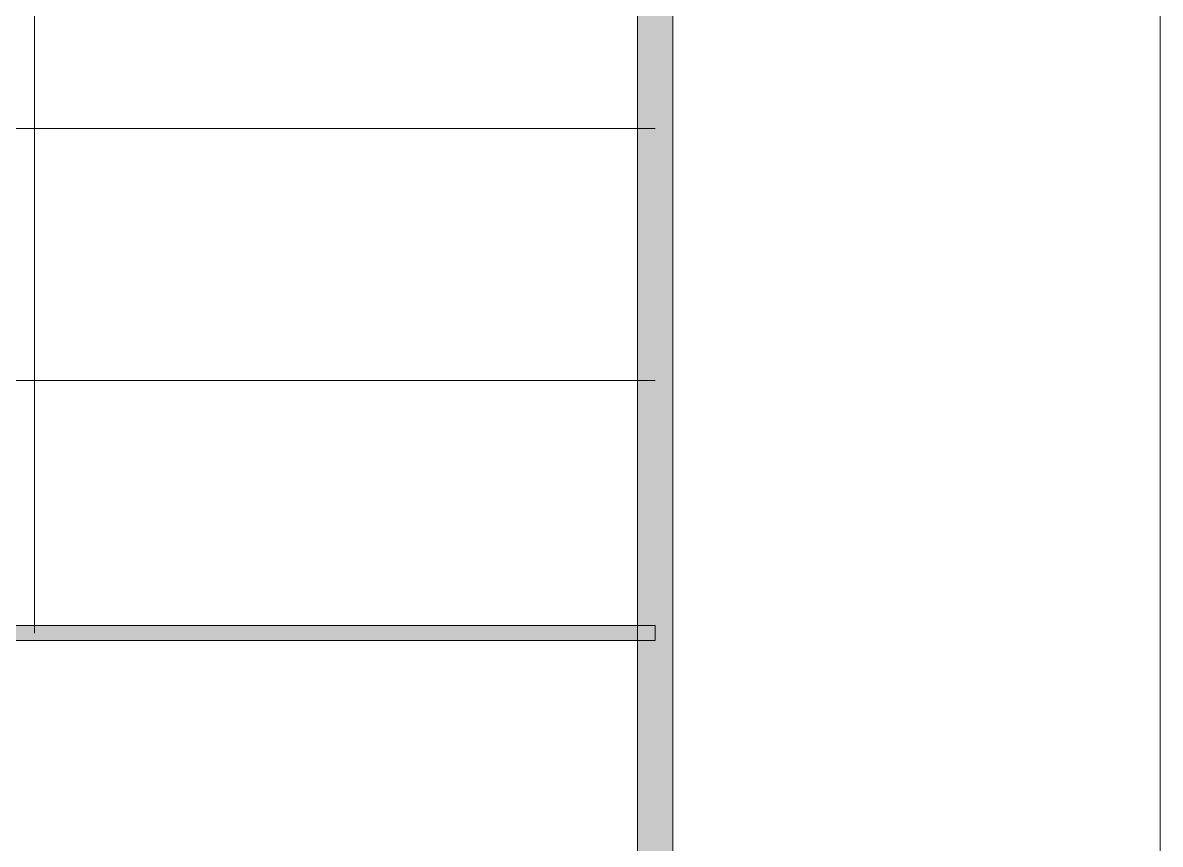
# Model space of a CAD drawing. Header units: millimetres. Extents: x 0 to 586, y 0 to 414.
# Drawn here: x 563.43 to 585.63, y 74.78 to 90.82 of the extents above; entities that cross this region are included whole.
import ezdxf

# ---------------------------------------------------------------- set-up
doc = ezdxf.new("R2010")
doc.units = ezdxf.units.MM

msp = doc.modelspace()

# ---------------------------------------------------------------- hatches: boundary and pattern name
h = msp.add_hatch(color=0)
h.dxf.hatch_style = 2
h.paths.add_polyline_path([(576.117861, 9.514417), (575.429944, 10.205861), (575.429944, 403.877639), (576.117861, 404.569083)])
h = msp.add_hatch(color=0)
h.dxf.hatch_style = 2
h.paths.add_polyline_path([(573.200389, 89.894833), (573.200389, 90.141778)])
h = msp.add_hatch(color=0)
h.dxf.hatch_style = 2
h.paths.add_polyline_path([(567.940472, 89.813694), (567.940472, 89.930111)])
h = msp.add_hatch(color=0)
h.dxf.hatch_style = 2
h.paths.add_polyline_path([(567.947528, 89.806639), (567.947528, 89.923056)])
h = msp.add_hatch(color=0)
h.dxf.hatch_style = 2
h.paths.add_polyline_path([(573.260361, 89.418583), (573.260361, 90.057111)])
h = msp.add_hatch(color=0)
h.dxf.hatch_style = 2
h.paths.add_polyline_path([(573.270944, 88.776528), (573.270944, 90.043)])
h = msp.add_hatch(color=0)
h.dxf.hatch_style = 2
h.paths.add_polyline_path([(573.270944, 88.769472), (573.270944, 90.039472)])
h = msp.add_hatch(color=0)
h.dxf.hatch_style = 2
h.paths.add_polyline_path([(573.274472, 88.663639), (573.274472, 90.032417)])
h = msp.add_hatch(color=0)
h.dxf.hatch_style = 2
h.paths.add_polyline_path([(573.281528, 88.540167), (573.281528, 90.025361)])
h = msp.add_hatch(color=0)
h.dxf.hatch_style = 2
h.paths.add_polyline_path([(573.292111, 88.324972), (573.292111, 90.01125)])
h = msp.add_hatch(color=0)
h.dxf.hatch_style = 2
h.paths.add_polyline_path([(568.03925, 89.75725), (568.03925, 89.88425)])
h = msp.add_hatch(color=0)
h.dxf.hatch_style = 2
h.paths.add_polyline_path([(568.042778, 89.753722), (568.042778, 89.880722)])
h = msp.add_hatch(color=0)
h.dxf.hatch_style = 2
h.paths.add_polyline_path([(568.10275, 89.721972), (568.10275, 89.831333)])
h = msp.add_hatch(color=0)
h.dxf.hatch_style = 2
h.paths.add_polyline_path([(568.106278, 89.718444), (568.106278, 89.827806)])
h = msp.add_hatch(color=0)
h.dxf.hatch_style = 2
h.paths.add_polyline_path([(568.106278, 89.718444), (568.106278, 89.827806)])
h = msp.add_hatch(color=0)
h.dxf.hatch_style = 2
h.paths.add_polyline_path([(568.109806, 89.714917), (568.109806, 89.824278)])
h = msp.add_hatch(color=0)
h.dxf.hatch_style = 2
h.paths.add_polyline_path([(573.334444, 87.884), (573.334444, 89.789)])
h = msp.add_hatch(color=0)
h.dxf.hatch_style = 2
h.paths.add_polyline_path([(568.282667, 89.478556), (568.282667, 89.669056)])
h = msp.add_hatch(color=0)
h.dxf.hatch_style = 2
h.paths.add_polyline_path([(568.289722, 89.4715), (568.289722, 89.662)])
h = msp.add_hatch(color=0)
h.dxf.hatch_style = 2
h.paths.add_polyline_path([(570.730944, 89.210444), (570.730944, 89.390361)])
h = msp.add_hatch(color=0)
h.dxf.hatch_style = 2
h.paths.add_polyline_path([(572.290222, 88.938806), (572.290222, 89.101083)])
h = msp.add_hatch(color=0)
h.dxf.hatch_style = 2
h.paths.add_polyline_path([(571.355361, 88.794167), (571.355361, 88.988194)])
h = msp.add_hatch(color=0)
h.dxf.hatch_style = 2
h.paths.add_polyline_path([(572.396056, 88.776528), (572.396056, 88.988194)])
h = msp.add_hatch(color=0)
h.dxf.hatch_style = 2
h.paths.add_polyline_path([(572.4525, 88.610722), (572.4525, 88.882361)])
h = msp.add_hatch(color=0)
h.dxf.hatch_style = 2
h.paths.add_polyline_path([(572.456028, 88.603667), (572.456028, 88.882361)])
h = msp.add_hatch(color=0)
h.dxf.hatch_style = 2
h.paths.add_polyline_path([(573.369722, 87.390111), (573.369722, 89.019944)])
h = msp.add_hatch(color=0)
h.dxf.hatch_style = 2
h.paths.add_polyline_path([(568.282667, 88.490778), (568.282667, 88.744778)])
h = msp.add_hatch(color=0)
h.dxf.hatch_style = 2
h.paths.add_polyline_path([(572.533639, 88.187389), (572.533639, 88.74125)])
h = msp.add_hatch(color=0)
h.dxf.hatch_style = 2
h.paths.add_polyline_path([(572.533639, 88.190917), (572.533639, 88.737722)])
h = msp.add_hatch(color=0)
h.dxf.hatch_style = 2
h.paths.add_polyline_path([(573.369722, 87.390111), (573.369722, 88.646)])
h = msp.add_hatch(color=0)
h.dxf.hatch_style = 2
h.paths.add_polyline_path([(573.369722, 87.390111), (573.369722, 88.642472)])
h = msp.add_hatch(color=0)
h.dxf.hatch_style = 2
h.paths.add_polyline_path([(567.940472, 88.353194), (567.940472, 88.434333)])
h = msp.add_hatch(color=0)
h.dxf.hatch_style = 2
h.paths.add_polyline_path([(567.947528, 88.356722), (567.947528, 88.434333)])
h = msp.add_hatch(color=0)
h.dxf.hatch_style = 2
h.paths.add_polyline_path([(568.03925, 88.392), (568.03925, 88.437861)])
h = msp.add_hatch(color=0)
h.dxf.hatch_style = 2
h.paths.add_polyline_path([(568.042778, 88.395528), (568.042778, 88.437861)])
h = msp.add_hatch(color=0)
h.dxf.hatch_style = 2
h.paths.add_polyline_path([(568.10275, 88.420222), (568.10275, 88.437861)])
h = msp.add_hatch(color=0)
h.dxf.hatch_style = 2
h.paths.add_polyline_path([(568.106278, 88.420222), (568.106278, 88.437861)])
h = msp.add_hatch(color=0)
h.dxf.hatch_style = 2
h.paths.add_polyline_path([(568.106278, 88.420222), (568.106278, 88.437861)])
h = msp.add_hatch(color=0)
h.dxf.hatch_style = 2
h.paths.add_polyline_path([(568.109806, 88.42375), (568.109806, 88.441389)])
h = msp.add_hatch(color=0)
h.dxf.hatch_style = 2
h.paths.add_polyline_path([(568.466111, 88.23325), (568.466111, 88.370833)])
h = msp.add_hatch(color=0)
h.dxf.hatch_style = 2
h.paths.add_polyline_path([(568.466111, 88.229722), (568.466111, 88.370833)])
h = msp.add_hatch(color=0)
h.dxf.hatch_style = 2
h.paths.add_polyline_path([(571.965667, 88.314389), (571.965667, 88.55075)])
h = msp.add_hatch(color=0)
h.dxf.hatch_style = 2
h.paths.add_polyline_path([(572.247889, 88.409639), (572.247889, 88.515472)])
h = msp.add_hatch(color=0)
h.dxf.hatch_style = 2
h.paths.add_polyline_path([(572.254944, 88.402583), (572.254944, 88.515472)])
h = msp.add_hatch(color=0)
h.dxf.hatch_style = 2
h.paths.add_polyline_path([(572.283167, 88.370833), (572.283167, 88.508417)])
h = msp.add_hatch(color=0)
h.dxf.hatch_style = 2
h.paths.add_polyline_path([(572.290222, 88.363778), (572.290222, 88.508417)])
h = msp.add_hatch(color=0)
h.dxf.hatch_style = 2
h.paths.add_polyline_path([(572.392528, 87.968667), (572.392528, 88.473139)])
h = msp.add_hatch(color=0)
h.dxf.hatch_style = 2
h.paths.add_polyline_path([(572.396056, 87.968667), (572.396056, 88.469611)])
h = msp.add_hatch(color=0)
h.dxf.hatch_style = 2
h.paths.add_polyline_path([(572.4525, 87.975722), (572.4525, 88.448444)])
h = msp.add_hatch(color=0)
h.dxf.hatch_style = 2
h.paths.add_polyline_path([(572.456028, 87.975722), (572.456028, 88.448444)])
h = msp.add_hatch(color=0)
h.dxf.hatch_style = 2
h.paths.add_polyline_path([(567.940472, 87.986306), (567.940472, 88.148583)])
h = msp.add_hatch(color=0)
h.dxf.hatch_style = 2
h.paths.add_polyline_path([(568.03925, 88.085083), (568.03925, 88.272056)])
h = msp.add_hatch(color=0)
h.dxf.hatch_style = 2
h.paths.add_polyline_path([(568.042778, 88.092139), (568.042778, 88.275583)])
h = msp.add_hatch(color=0)
h.dxf.hatch_style = 2
h.paths.add_polyline_path([(568.10275, 88.148583), (568.10275, 88.293222)])
h = msp.add_hatch(color=0)
h.dxf.hatch_style = 2
h.paths.add_polyline_path([(568.106278, 88.155639), (568.106278, 88.293222)])
h = msp.add_hatch(color=0)
h.dxf.hatch_style = 2
h.paths.add_polyline_path([(568.106278, 88.155639), (568.106278, 88.293222)])
h = msp.add_hatch(color=0)
h.dxf.hatch_style = 2
h.paths.add_polyline_path([(568.109806, 88.159167), (568.109806, 88.29675)])
h = msp.add_hatch(color=0)
h.dxf.hatch_style = 2
h.paths.add_polyline_path([(568.236806, 88.3285), (568.296778, 88.303806)])
h = msp.add_hatch(color=0)
h.dxf.hatch_style = 2
h.paths.add_polyline_path([(568.48375, 88.187389), (568.48375, 88.356722)])
h = msp.add_hatch(color=0)
h.dxf.hatch_style = 2
h.paths.add_polyline_path([(568.593111, 87.718194), (568.593111, 88.265)])
h = msp.add_hatch(color=0)
h.dxf.hatch_style = 2
h.paths.add_polyline_path([(570.8015, 88.067444), (570.8015, 88.183861)])
h = msp.add_hatch(color=0)
h.dxf.hatch_style = 2
h.paths.add_polyline_path([(570.805028, 88.067444), (570.805028, 88.183861)])
h = msp.add_hatch(color=0)
h.dxf.hatch_style = 2
h.paths.add_polyline_path([(571.965667, 87.757), (571.965667, 88.314389)])
h = msp.add_hatch(color=0)
h.dxf.hatch_style = 2
h.paths.add_polyline_path([(571.965667, 87.757), (571.965667, 88.310861)])
h = msp.add_hatch(color=0)
h.dxf.hatch_style = 2
h.paths.add_polyline_path([(572.533639, 88.039222), (572.533639, 88.187389)])
h = msp.add_hatch(color=0)
h.dxf.hatch_style = 2
h.paths.add_polyline_path([(572.533639, 88.039222), (572.533639, 88.187389)])
h = msp.add_hatch(color=0)
h.dxf.hatch_style = 2
h.paths.add_polyline_path([(572.597139, 88.088611), (572.597139, 88.236778)])
h = msp.add_hatch(color=0)
h.dxf.hatch_style = 2
h.paths.add_polyline_path([(572.604194, 88.095667), (572.604194, 88.240306)])
h = msp.add_hatch(color=0)
h.dxf.hatch_style = 2
h.paths.add_polyline_path([(569.069361, 87.838139), (569.069361, 87.972194)])
h = msp.add_hatch(color=0)
h.dxf.hatch_style = 2
h.paths.add_polyline_path([(569.069361, 87.838139), (569.069361, 87.968667)])
h = msp.add_hatch(color=0)
h.dxf.hatch_style = 2
h.paths.add_polyline_path([(570.981417, 87.760528), (570.981417, 88.046278)])
h = msp.add_hatch(color=0)
h.dxf.hatch_style = 2
h.paths.add_polyline_path([(571.965667, 87.757), (571.965667, 88.127417)])
h = msp.add_hatch(color=0)
h.dxf.hatch_style = 2
h.paths.add_polyline_path([(572.247889, 87.961611), (572.247889, 88.134472)])
h = msp.add_hatch(color=0)
h.dxf.hatch_style = 2
h.paths.add_polyline_path([(572.254944, 87.954556), (572.254944, 88.127417)])
h = msp.add_hatch(color=0)
h.dxf.hatch_style = 2
h.paths.add_polyline_path([(572.283167, 87.958083), (572.283167, 88.10625)])
h = msp.add_hatch(color=0)
h.dxf.hatch_style = 2
h.paths.add_polyline_path([(568.476694, 87.400694), (568.476694, 87.707611)])
h = msp.add_hatch(color=0)
h.dxf.hatch_style = 2
h.paths.add_polyline_path([(573.443806, 86.183611), (573.443806, 87.711139)])
h = msp.add_hatch(color=0)
h.dxf.hatch_style = 2
h.paths.add_polyline_path([(568.466111, 87.393639), (568.466111, 87.644111)])
h = msp.add_hatch(color=0)
h.dxf.hatch_style = 2
h.paths.add_polyline_path([(568.466111, 87.393639), (568.466111, 87.644111)])
h = msp.add_hatch(color=0)
h.dxf.hatch_style = 2
h.paths.add_polyline_path([(568.466111, 87.181972), (568.466111, 87.326611)])
h = msp.add_hatch(color=0)
h.dxf.hatch_style = 2
h.paths.add_polyline_path([(568.466111, 87.181972), (568.466111, 87.326611)])
h = msp.add_hatch(color=0)
h.dxf.hatch_style = 2
h.paths.add_polyline_path([(568.476694, 87.192556), (568.476694, 87.333667)])
h = msp.add_hatch(color=0)
h.dxf.hatch_style = 2
h.paths.add_polyline_path([(568.48375, 87.199611), (568.48375, 87.340722)])
h = msp.add_hatch(color=0)
h.dxf.hatch_style = 2
h.paths.add_polyline_path([(568.586056, 87.305444), (568.586056, 87.457139)])
h = msp.add_hatch(color=0)
h.dxf.hatch_style = 2
h.paths.add_polyline_path([(573.4685, 86.180083), (573.4685, 87.414806)])
h = msp.add_hatch(color=0)
h.dxf.hatch_style = 2
h.paths.add_polyline_path([(568.22975, 86.927972), (568.22975, 87.118472)])
h = msp.add_hatch(color=0)
h.dxf.hatch_style = 2
h.paths.add_polyline_path([(568.236806, 86.9315), (568.236806, 87.125528)])
h = msp.add_hatch(color=0)
h.dxf.hatch_style = 2
h.paths.add_polyline_path([(573.281528, 86.321194), (573.281528, 86.384694)])
h = msp.add_hatch(color=0)
h.dxf.hatch_style = 2
h.paths.add_polyline_path([(573.292111, 86.204778), (573.292111, 86.381167)])
h = msp.add_hatch(color=0)
h.dxf.hatch_style = 2
h.paths.add_polyline_path([(573.292111, 86.204778), (573.292111, 86.381167)])
h = msp.add_hatch(color=0)
h.dxf.hatch_style = 2
h.paths.add_polyline_path([(573.334444, 86.20125), (573.334444, 86.36)])
h = msp.add_hatch(color=0)
h.dxf.hatch_style = 2
h.paths.add_polyline_path([(573.334444, 86.197722), (573.334444, 86.36)])
h = msp.add_hatch(color=0)
h.dxf.hatch_style = 2
h.paths.add_polyline_path([(573.345028, 86.197722), (573.345028, 86.352944)])
h = msp.add_hatch(color=0)
h.dxf.hatch_style = 2
h.paths.add_polyline_path([(573.348556, 86.197722), (573.348556, 86.352944)])
h = msp.add_hatch(color=0)
h.dxf.hatch_style = 2
h.paths.add_polyline_path([(573.348556, 86.197722), (573.348556, 86.352944)])
h = msp.add_hatch(color=0)
h.dxf.hatch_style = 2
h.paths.add_polyline_path([(573.355611, 86.197722), (573.355611, 86.349417)])
h = msp.add_hatch(color=0)
h.dxf.hatch_style = 2
h.paths.add_polyline_path([(573.355611, 86.197722), (573.355611, 86.349417)])
h = msp.add_hatch(color=0)
h.dxf.hatch_style = 2
h.paths.add_polyline_path([(573.362667, 86.194194), (573.362667, 86.342361)])
h = msp.add_hatch(color=0)
h.dxf.hatch_style = 2
h.paths.add_polyline_path([(573.362667, 86.194194), (573.362667, 86.342361)])
h = msp.add_hatch(color=0)
h.dxf.hatch_style = 2
h.paths.add_polyline_path([(573.366194, 86.194194), (573.366194, 86.342361)])
h = msp.add_hatch(color=0)
h.dxf.hatch_style = 2
h.paths.add_polyline_path([(573.366194, 86.194194), (573.366194, 86.342361)])
h = msp.add_hatch(color=0)
h.dxf.hatch_style = 2
h.paths.add_polyline_path([(573.369722, 86.194194), (573.369722, 86.342361)])
h = msp.add_hatch(color=0)
h.dxf.hatch_style = 2
h.paths.add_polyline_path([(573.369722, 86.194194), (573.369722, 86.342361)])
h = msp.add_hatch(color=0)
h.dxf.hatch_style = 2
h.paths.add_polyline_path([(573.369722, 86.194194), (573.369722, 86.342361)])
h = msp.add_hatch(color=0)
h.dxf.hatch_style = 2
h.paths.add_polyline_path([(573.369722, 86.194194), (573.369722, 86.342361)])
h = msp.add_hatch(color=0)
h.dxf.hatch_style = 2
h.paths.add_polyline_path([(573.369722, 86.194194), (573.369722, 86.342361)])
h = msp.add_hatch(color=0)
h.dxf.hatch_style = 2
h.paths.add_polyline_path([(573.387361, 86.190667), (573.387361, 86.331778)])
h = msp.add_hatch(color=0)
h.dxf.hatch_style = 2
h.paths.add_polyline_path([(573.390889, 86.190667), (573.390889, 86.32825)])
h = msp.add_hatch(color=0)
h.dxf.hatch_style = 2
h.paths.add_polyline_path([(573.390889, 86.190667), (573.390889, 86.32825)])
h = msp.add_hatch(color=0)
h.dxf.hatch_style = 2
h.paths.add_polyline_path([(573.394417, 86.190667), (573.394417, 86.32825)])
h = msp.add_hatch(color=0)
h.dxf.hatch_style = 2
h.paths.add_polyline_path([(573.394417, 86.190667), (573.394417, 86.32825)])
h = msp.add_hatch(color=0)
h.dxf.hatch_style = 2
h.paths.add_polyline_path([(573.401472, 86.187139), (573.401472, 86.321194)])
h = msp.add_hatch(color=0)
h.dxf.hatch_style = 2
h.paths.add_polyline_path([(573.412056, 86.187139), (573.412056, 86.317667)])
h = msp.add_hatch(color=0)
h.dxf.hatch_style = 2
h.paths.add_polyline_path([(573.419111, 86.187139), (573.419111, 86.314139)])
h = msp.add_hatch(color=0)
h.dxf.hatch_style = 2
h.paths.add_polyline_path([(573.429694, 86.183611), (573.429694, 86.310611)])
h = msp.add_hatch(color=0)
h.dxf.hatch_style = 2
h.paths.add_polyline_path([(573.433222, 86.183611), (573.433222, 86.307083)])
h = msp.add_hatch(color=0)
h.dxf.hatch_style = 2
h.paths.add_polyline_path([(573.433222, 86.183611), (573.433222, 86.307083)])
h = msp.add_hatch(color=0)
h.dxf.hatch_style = 2
h.paths.add_polyline_path([(573.440278, 86.183611), (573.440278, 86.303556)])
h = msp.add_hatch(color=0)
h.dxf.hatch_style = 2
h.paths.add_polyline_path([(573.440278, 86.183611), (573.440278, 86.303556)])
h = msp.add_hatch(color=0)
h.dxf.hatch_style = 2
h.paths.add_polyline_path([(573.443806, 86.183611), (573.443806, 86.303556)])
h = msp.add_hatch(color=0)
h.dxf.hatch_style = 2
h.paths.add_polyline_path([(541.390417, 78.757639), (541.390417, 79.050444), (575.772139, 79.050444), (575.772139, 78.757639)])

# ---------------------------------------------------------------- linework, layer by layer
at = {"color": 0, "lineweight": 0}
for points in [[(0, 0), (585.632278, 0), (585.632278, 414.0835), (0, 414.0835)], [(576.117861, 9.514417), (575.429944, 10.205861), (575.429944, 403.877639), (576.117861, 404.569083)], [(541.390417, 78.757639), (541.390417, 79.050444), (575.772139, 79.050444), (575.772139, 78.757639)]]:
    msp.add_lwpolyline(points, close=True, dxfattribs=at)
for points in [[(563.65775, 78.902278), (563.65775, 118.311083)], [(551.550417, 88.755361), (575.772139, 88.755361)], [(541.390417, 83.830583), (575.772139, 83.830583)]]:
    msp.add_lwpolyline(points, dxfattribs=at)

doc.saveas('drawing.dxf')
